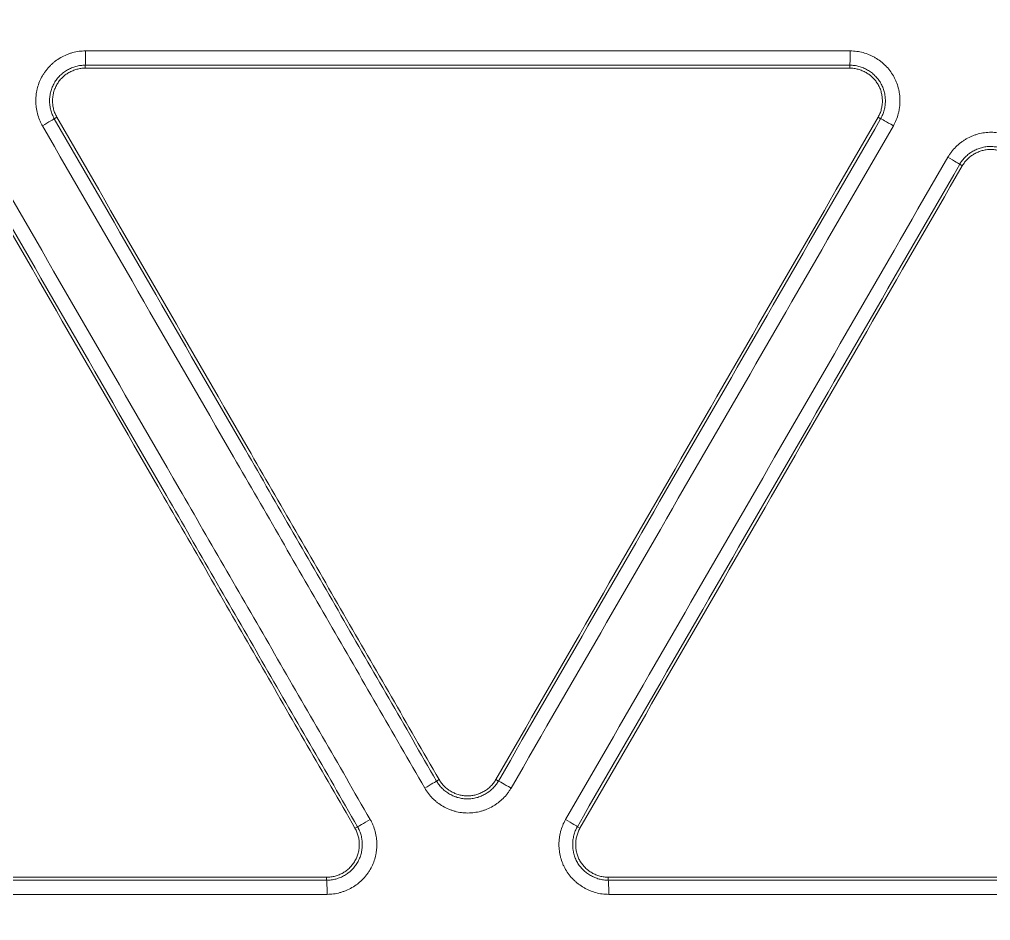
# Model space of a CAD drawing. Header units: inches. Extents: x 405346 to 489838, y -25612 to 14934.
# Drawn here: x 462954.73 to 462987.21, y 4382.22 to 4412.35 of the extents above; entities that cross this region are included whole.
import ezdxf

# ---------------------------------------------------------------- set-up
doc = ezdxf.new("R2010")
doc.units = ezdxf.units.IN
doc.header["$LTSCALE"] = 200
doc.header["$MEASUREMENT"] = 0
doc.layers.add('SS-EQ', color=2, linetype='Continuous', lineweight=20)

# ---------------------------------------------------------------- blocks, each defined once
blk = doc.blocks.new('4way무풍')
at = {"layer": 'SS-EQ'}
for p, q in [((162.196, 89.398), (162.196, 89.299)), ((187.771, 89.299), (187.771, 89.398)), ((161.249, 87.657), (161.162, 87.607)), ((188.805, 87.607), (188.719, 87.657)), ((191.535, 86.031), (191.448, 86.082)), ((173.949, 65.458), (174.036, 65.509)), ((175.932, 65.509), (176.018, 65.459)), ((171.221, 63.883), (171.307, 63.933)), ((178.66, 63.933), (178.747, 63.883)), ((170.273, 62.142), (170.273, 62.241)), ((179.695, 62.241), (179.695, 62.142))]:
    blk.add_line(p, q, dxfattribs=at)
for centre, major_axis, ratio, start_param, end_param in [((162.196, 89.872), (0, 0.474), 0.026666, 3.176615, 4.719152), ((187.771, 89.872), (0, -0.474), 0.031523, 0.035081, 1.575861), ((160.752, 87.37), (-0.41, -0.237), 0.007543, 1.597159, 3.106685), ((189.215, 87.37), (-0.41, 0.237), 0.020167, 4.687137, 6.248272), ((191.037, 86.318), (0.41, -0.237), 0.020242, 0.034914, 1.545104), ((173.539, 65.222), (-0.41, -0.237), 0.011362, 1.599002, 3.106684), ((176.428, 65.222), (-0.41, 0.237), 0.018888, 4.687945, 6.248272), ((171.717, 64.17), (0.41, 0.237), 0.011222, 3.176501, 4.740371), ((178.25, 64.17), (0.41, -0.237), 0.018941, 0.034913, 1.545957), ((170.272, 61.668), (0, 0.474), 0.029708, 4.716551, 6.248263), ((179.694, 61.668), (0, -0.474), 0.031343, 1.574546, 3.106669)]:
    blk.add_ellipse(centre, major_axis=major_axis, ratio=ratio, start_param=start_param, end_param=end_param, dxfattribs=at)
for points, knots in [([(0.032, 346.294), (6.969, 346.294), (13.906, 346.294), (27.78, 346.294), (34.717, 346.294), (55.528, 346.294), (69.403, 346.294), (97.151, 346.294), (111.025, 346.294), (138.774, 346.294), (152.648, 346.294), (180.396, 346.294), (194.27, 346.294), (215.082, 346.294), (222.019, 346.294), (235.893, 346.294), (242.83, 346.293), (253.236, 346.293), (256.704, 346.293), (263.641, 346.293), (267.11, 346.293), (272.313, 346.294), (274.047, 346.294), (276.648, 346.294), (277.516, 346.294), (279.25, 346.293), (280.117, 346.293), (281.418, 346.292), (281.851, 346.292), (282.718, 346.292), (283.152, 346.292), (283.802, 346.293), (284.019, 346.293), (284.453, 346.293), (284.669, 346.294), (285.103, 346.293), (285.32, 346.293), (285.753, 346.29), (285.97, 346.288), (286.62, 346.277), (287.054, 346.265), (287.92, 346.231), (288.353, 346.21), (289.653, 346.132), (290.519, 346.062), (291.818, 345.929), (292.25, 345.88), (292.899, 345.799), (293.116, 345.771), (293.548, 345.712), (294.627, 345.561), (295.697, 345.381), (298.249, 344.897), (299.929, 344.504), (302.417, 343.81), (304.065, 343.312), (305.692, 342.745), (308.116, 341.843), (309.711, 341.171), (311.481, 340.335), (311.677, 340.241), (312.069, 340.051), (312.265, 339.955), (312.851, 339.663), (313.238, 339.464), (314.393, 338.857), (315.91, 338.017), (317.385, 337.118), (318.837, 336.19), (319.553, 335.711), (320.962, 334.724), (322.351, 333.707), (324.369, 332.094), (326.323, 330.393), (327.582, 329.199), (328.355, 328.434), (328.586, 328.204), (328.815, 327.97), (328.968, 327.815), (329.044, 327.736), (329.423, 327.345), (329.723, 327.029), (330.61, 326.072), (331.762, 324.776), (333.399, 322.77), (334.43, 321.391), (335.932, 319.291), (336.873, 317.85), (338.196, 315.627), (339.047, 314.124), (339.838, 312.579), (340.313, 311.601), (340.454, 311.306), (340.593, 311.01), (340.685, 310.812), (340.731, 310.713), (340.958, 310.218), (341.136, 309.82), (341.654, 308.624), (342.309, 307.019), (343.186, 304.582), (343.7, 302.939), (344.419, 300.459), (344.828, 298.787), (345.336, 296.251), (345.487, 295.4), (345.755, 293.69), (345.871, 292.83), (345.994, 291.749), (346.017, 291.532), (346.062, 291.099), (346.083, 290.881), (346.143, 290.23), (346.178, 289.796), (346.239, 288.927), (346.265, 288.492), (346.307, 287.624), (346.324, 287.189), (346.342, 286.538), (346.347, 286.32), (346.354, 285.886), (346.356, 285.669), (346.359, 285.234), (346.359, 285.017), (346.359, 284.582), (346.359, 284.365), (346.359, 283.714), (346.358, 283.279), (346.358, 282.41), (346.358, 281.976), (346.358, 280.672), (346.358, 279.803), (346.359, 278.065), (346.359, 277.196), (346.359, 274.59), (346.359, 272.852), (346.358, 264.162), (346.359, 257.21), (346.359, 236.355), (346.359, 222.452), (346.359, 194.646), (346.359, 180.742), (346.359, 152.936), (346.359, 139.033), (346.359, 111.226), (346.359, 69.516), (346.359, 27.806), (346.359, 0)], [0, 0, 0, 0, 0.03125, 0.03125, 0.0625, 0.0625, 0.125, 0.125, 0.1875, 0.1875, 0.25, 0.25, 0.3125, 0.3125, 0.34375, 0.34375, 0.375, 0.375, 0.390625, 0.390625, 0.40625, 0.40625, 0.414062, 0.414062, 0.417969, 0.417969, 0.421875, 0.421875, 0.423828, 0.423828, 0.425781, 0.425781, 0.426758, 0.426758, 0.427734, 0.427734, 0.428711, 0.428711, 0.429687, 0.429687, 0.431641, 0.431641, 0.433594, 0.433594, 0.4375, 0.4375, 0.439453, 0.439453, 0.44043, 0.44043, 0.441406, 0.445312, 0.445312, 0.453125, 0.453125, 0.457031, 0.460937, 0.460937, 0.46875, 0.46875, 0.469727, 0.469727, 0.470703, 0.470703, 0.472656, 0.472656, 0.476562, 0.480469, 0.480469, 0.484375, 0.484375, 0.488281, 0.492187, 0.496094, 0.5, 0.5, 0.500977, 0.501465, 0.501465, 0.501953, 0.501953, 0.503906, 0.503906, 0.507812, 0.511719, 0.515625, 0.515625, 0.523437, 0.523437, 0.527344, 0.53125, 0.53125, 0.532227, 0.532715, 0.532715, 0.533203, 0.533203, 0.535156, 0.535156, 0.539062, 0.542969, 0.546875, 0.546875, 0.554687, 0.554687, 0.558594, 0.558594, 0.5625, 0.5625, 0.563477, 0.563477, 0.564453, 0.564453, 0.566406, 0.566406, 0.568359, 0.568359, 0.570312, 0.570312, 0.571289, 0.571289, 0.572266, 0.572266, 0.573242, 0.573242, 0.574219, 0.574219, 0.576172, 0.576172, 0.578125, 0.578125, 0.582031, 0.582031, 0.585937, 0.585937, 0.59375, 0.59375, 0.625, 0.625, 0.6875, 0.6875, 0.75, 0.75, 0.8125, 0.8125, 0.875, 1, 1, 1, 1]), ([(345.164, 0), (345.164, 27.72), (345.163, 69.299), (345.162, 110.879), (345.161, 138.598), (345.16, 152.458), (345.159, 180.178), (345.157, 194.038), (345.154, 221.758), (345.152, 235.618), (345.147, 256.407), (345.146, 263.337), (345.145, 272), (345.145, 273.732), (345.144, 276.331), (345.144, 277.197), (345.143, 278.93), (345.142, 279.796), (345.142, 281.095), (345.141, 281.528), (345.141, 282.395), (345.142, 282.828), (345.141, 283.694), (345.141, 284.127), (345.14, 284.777), (345.139, 284.993), (345.136, 285.426), (345.134, 285.643), (345.124, 286.293), (345.113, 286.726), (345.081, 287.592), (345.06, 288.025), (345.009, 288.891), (344.979, 289.324), (344.926, 289.973), (344.898, 290.298), (344.868, 290.622), (344.847, 290.839), (344.836, 290.947), (344.736, 291.92), (344.629, 292.78), (344.379, 294.49), (344.236, 295.34), (343.754, 297.876), (343.361, 299.547), (342.666, 302.024), (342.167, 303.666), (341.312, 306.1), (340.67, 307.703), (340.162, 308.898), (339.901, 309.494), (339.629, 310.086), (339.446, 310.481), (339.353, 310.677), (338.885, 311.657), (338.495, 312.43), (337.684, 313.954), (337.263, 314.706), (336.391, 316.188), (335.94, 316.919), (335.007, 318.359), (334.525, 319.069), (333.532, 320.468), (332.508, 321.846), (330.881, 323.85), (329.736, 325.143), (328.853, 326.097), (328.555, 326.413), (328.177, 326.804), (328.101, 326.882), (327.949, 327.037), (327.721, 327.27), (327.491, 327.5), (326.721, 328.264), (325.466, 329.454), (323.518, 331.149), (321.504, 332.755), (320.119, 333.766), (318.711, 334.748), (317.997, 335.224), (316.546, 336.146), (315.81, 336.592), (314.315, 337.454), (313.557, 337.87), (312.595, 338.371), (312.305, 338.52), (312.014, 338.666), (311.82, 338.764), (311.722, 338.812), (311.235, 339.053), (310.844, 339.24), (309.666, 339.79), (308.875, 340.138), (307.283, 340.799), (305.68, 341.425), (303.244, 342.257), (301.598, 342.742), (299.114, 343.417), (297.436, 343.796), (294.888, 344.258), (294.033, 344.394), (292.957, 344.542), (292.742, 344.57), (292.31, 344.625), (291.663, 344.703), (291.015, 344.771), (289.72, 344.892), (288.856, 344.953), (287.56, 345.018), (287.128, 345.036), (286.48, 345.054), (286.264, 345.059), (285.832, 345.066), (285.615, 345.069), (285.183, 345.072), (284.967, 345.073), (284.535, 345.074), (284.318, 345.075), (283.67, 345.075), (283.237, 345.076), (282.589, 345.076), (282.373, 345.076), (281.94, 345.076), (281.724, 345.076), (281.076, 345.076), (280.643, 345.076), (279.346, 345.077), (278.481, 345.077), (276.752, 345.078), (275.887, 345.078), (273.293, 345.079), (271.563, 345.079), (262.916, 345.08), (255.998, 345.082), (242.162, 345.085), (235.244, 345.086), (221.408, 345.088), (214.49, 345.089), (193.736, 345.092), (179.9, 345.093), (152.228, 345.095), (138.392, 345.096), (110.72, 345.097), (96.884, 345.097), (69.212, 345.098), (55.376, 345.098), (34.622, 345.098), (27.704, 345.099), (13.868, 345.099), (6.95, 345.099), (0.032, 345.099)], [0, 0, 0, 0, 0.125, 0.1875, 0.1875, 0.25, 0.25, 0.3125, 0.3125, 0.375, 0.375, 0.40625, 0.40625, 0.414063, 0.414063, 0.417969, 0.417969, 0.421875, 0.421875, 0.423828, 0.423828, 0.425781, 0.425781, 0.427734, 0.427734, 0.428711, 0.428711, 0.429688, 0.429688, 0.431641, 0.431641, 0.433594, 0.433594, 0.435547, 0.435547, 0.436523, 0.437012, 0.437012, 0.4375, 0.4375, 0.441406, 0.441406, 0.445313, 0.445313, 0.453125, 0.453125, 0.457031, 0.460938, 0.464844, 0.464844, 0.466797, 0.467773, 0.467773, 0.46875, 0.46875, 0.472656, 0.472656, 0.476563, 0.476563, 0.480469, 0.480469, 0.484375, 0.484375, 0.488281, 0.492188, 0.496094, 0.496094, 0.498047, 0.498047, 0.498535, 0.498535, 0.499023, 0.5, 0.5, 0.503906, 0.507813, 0.511719, 0.515625, 0.515625, 0.519531, 0.519531, 0.523438, 0.523438, 0.527344, 0.527344, 0.52832, 0.528809, 0.528809, 0.529297, 0.529297, 0.53125, 0.53125, 0.535156, 0.535156, 0.539063, 0.542969, 0.546875, 0.546875, 0.554688, 0.554688, 0.558594, 0.558594, 0.55957, 0.55957, 0.560547, 0.5625, 0.5625, 0.566406, 0.566406, 0.568359, 0.568359, 0.569336, 0.569336, 0.570313, 0.570313, 0.571289, 0.571289, 0.572266, 0.572266, 0.574219, 0.574219, 0.575195, 0.575195, 0.576172, 0.576172, 0.578125, 0.578125, 0.582031, 0.582031, 0.585938, 0.585938, 0.59375, 0.59375, 0.625, 0.625, 0.65625, 0.65625, 0.6875, 0.6875, 0.75, 0.75, 0.8125, 0.8125, 0.875, 0.875, 0.9375, 0.9375, 0.96875, 0.96875, 1, 1, 1, 1]), ([(160.764, 87.373), (160.746, 87.405), (160.729, 87.437), (160.696, 87.503), (160.681, 87.537), (160.64, 87.638), (160.594, 87.775), (160.567, 87.918), (160.555, 88.008), (160.553, 88.027), (160.549, 88.063), (160.545, 88.118), (160.543, 88.172), (160.543, 88.281), (160.548, 88.353), (160.562, 88.461), (160.568, 88.497), (160.578, 88.551), (160.582, 88.569), (160.59, 88.605), (160.595, 88.622), (160.618, 88.711), (160.664, 88.848), (160.728, 88.978), (160.783, 89.073), (160.802, 89.104), (160.843, 89.165), (160.864, 89.194), (160.931, 89.28), (160.979, 89.335), (161.056, 89.411), (161.096, 89.448), (161.138, 89.484), (161.166, 89.507), (161.18, 89.518), (161.253, 89.573), (161.374, 89.654), (161.504, 89.718), (161.588, 89.753), (161.605, 89.76), (161.639, 89.773), (161.656, 89.779), (161.708, 89.797), (161.743, 89.808), (161.848, 89.836), (161.919, 89.851), (162.063, 89.87), (162.135, 89.875), (162.209, 89.875)], [0, 0, 0, 0, 0.03125, 0.03125, 0.0625, 0.0625, 0.125, 0.1875, 0.1875, 0.203125, 0.203125, 0.21875, 0.25, 0.25, 0.3125, 0.3125, 0.34375, 0.34375, 0.359375, 0.359375, 0.375, 0.375, 0.4375, 0.5, 0.5, 0.53125, 0.53125, 0.5625, 0.5625, 0.625, 0.625, 0.65625, 0.671875, 0.671875, 0.6875, 0.6875, 0.75, 0.8125, 0.8125, 0.828125, 0.828125, 0.84375, 0.84375, 0.875, 0.875, 0.9375, 0.9375, 1, 1, 1, 1]), ([(187.786, 89.874), (187.822, 89.874), (187.859, 89.873), (187.932, 89.868), (187.968, 89.864), (188.077, 89.85), (188.218, 89.821), (188.356, 89.773), (188.44, 89.738), (188.457, 89.731), (188.49, 89.716), (188.54, 89.692), (188.588, 89.666), (188.682, 89.612), (188.742, 89.572), (188.829, 89.506), (188.857, 89.483), (188.898, 89.447), (188.912, 89.434), (188.939, 89.409), (188.952, 89.397), (189.017, 89.333), (189.113, 89.224), (189.194, 89.104), (189.248, 89.009), (189.266, 88.976), (189.298, 88.911), (189.313, 88.877), (189.354, 88.777), (189.377, 88.708), (189.405, 88.603), (189.413, 88.568), (189.423, 88.514), (189.426, 88.496), (189.432, 88.46), (189.435, 88.442), (189.447, 88.351), (189.456, 88.206), (189.447, 88.061), (189.435, 87.971), (189.432, 87.953), (189.427, 87.917), (189.423, 87.899), (189.413, 87.845), (189.405, 87.809), (189.377, 87.704), (189.354, 87.635), (189.299, 87.501), (189.267, 87.436), (189.23, 87.372)], [0, 0, 0, 0, 0.03125, 0.03125, 0.0625, 0.0625, 0.125, 0.1875, 0.1875, 0.203125, 0.203125, 0.21875, 0.25, 0.25, 0.3125, 0.3125, 0.34375, 0.34375, 0.359375, 0.359375, 0.375, 0.375, 0.4375, 0.5, 0.5, 0.53125, 0.53125, 0.5625, 0.5625, 0.625, 0.625, 0.65625, 0.65625, 0.671875, 0.671875, 0.6875, 0.6875, 0.75, 0.8125, 0.8125, 0.828125, 0.828125, 0.84375, 0.84375, 0.875, 0.875, 0.9375, 0.9375, 1, 1, 1, 1]), ([(162.196, 89.398), (162.193, 89.398), (162.19, 89.398), (162.183, 89.398), (162.173, 89.398), (162.151, 89.397), (162.105, 89.395), (162.066, 89.391), (161.989, 89.381), (161.938, 89.37), (161.863, 89.35), (161.838, 89.342), (161.789, 89.325), (161.764, 89.316), (161.692, 89.286), (161.599, 89.24), (161.512, 89.182), (161.46, 89.142), (161.45, 89.134), (161.43, 89.118), (161.4, 89.092), (161.371, 89.066), (161.316, 89.011), (161.281, 88.973), (161.234, 88.911), (161.218, 88.89), (161.189, 88.847), (161.175, 88.824), (161.136, 88.756), (161.113, 88.71), (161.074, 88.614), (161.057, 88.565), (161.038, 88.489), (161.032, 88.463), (161.022, 88.412), (161.018, 88.386), (161.008, 88.309), (161.004, 88.257), (161.004, 88.179), (161.005, 88.153), (161.008, 88.114), (161.009, 88.101), (161.011, 88.075), (161.013, 88.062), (161.021, 87.997), (161.041, 87.895), (161.073, 87.796), (161.103, 87.724), (161.113, 87.7), (161.131, 87.665), (161.137, 87.653), (161.146, 87.635), (161.15, 87.627), (161.155, 87.618), (161.159, 87.613), (161.16, 87.61), (161.162, 87.607)], [0, 0, 0, 0, 0.003906, 0.003906, 0.007812, 0.015625, 0.03125, 0.0625, 0.0625, 0.125, 0.125, 0.15625, 0.15625, 0.1875, 0.1875, 0.25, 0.3125, 0.3125, 0.328125, 0.328125, 0.34375, 0.375, 0.375, 0.4375, 0.4375, 0.46875, 0.46875, 0.5, 0.5, 0.5625, 0.5625, 0.625, 0.625, 0.65625, 0.65625, 0.6875, 0.6875, 0.75, 0.75, 0.78125, 0.78125, 0.796875, 0.796875, 0.8125, 0.8125, 0.875, 0.9375, 0.9375, 0.96875, 0.96875, 0.984375, 0.984375, 0.992188, 0.996094, 0.996094, 1, 1, 1, 1]), ([(188.805, 87.607), (188.807, 87.61), (188.808, 87.613), (188.812, 87.619), (188.816, 87.627), (188.827, 87.647), (188.848, 87.688), (188.864, 87.724), (188.893, 87.795), (188.91, 87.845), (188.929, 87.92), (188.935, 87.946), (188.945, 87.997), (188.949, 88.023), (188.959, 88.1), (188.966, 88.204), (188.959, 88.308), (188.951, 88.373), (188.949, 88.386), (188.945, 88.412), (188.938, 88.45), (188.929, 88.488), (188.91, 88.563), (188.893, 88.613), (188.864, 88.685), (188.853, 88.708), (188.83, 88.755), (188.818, 88.779), (188.779, 88.847), (188.75, 88.89), (188.686, 88.971), (188.652, 89.01), (188.596, 89.065), (188.577, 89.083), (188.537, 89.117), (188.517, 89.134), (188.455, 89.181), (188.412, 89.21), (188.345, 89.249), (188.31, 89.267), (188.275, 89.284), (188.251, 89.295), (188.239, 89.3), (188.179, 89.325), (188.081, 89.359), (187.979, 89.38), (187.902, 89.391), (187.876, 89.394), (187.837, 89.396), (187.824, 89.397), (187.804, 89.398), (187.794, 89.398), (187.784, 89.398), (187.778, 89.398), (187.774, 89.398), (187.771, 89.398)], [0, 0, 0, 0, 0.003906, 0.003906, 0.007813, 0.015625, 0.03125, 0.0625, 0.0625, 0.125, 0.125, 0.15625, 0.15625, 0.1875, 0.1875, 0.25, 0.3125, 0.3125, 0.328125, 0.328125, 0.34375, 0.375, 0.375, 0.4375, 0.4375, 0.46875, 0.46875, 0.5, 0.5, 0.5625, 0.5625, 0.625, 0.625, 0.65625, 0.65625, 0.6875, 0.6875, 0.75, 0.75, 0.78125, 0.796875, 0.796875, 0.8125, 0.8125, 0.875, 0.9375, 0.9375, 0.96875, 0.96875, 0.984375, 0.984375, 0.992187, 0.996094, 0.996094, 1, 1, 1, 1]), ([(161.249, 87.657), (161.225, 87.699), (161.204, 87.742), (161.168, 87.83), (161.153, 87.875), (161.135, 87.944), (161.129, 87.967), (161.12, 88.014), (161.117, 88.038), (161.108, 88.109), (161.102, 88.204), (161.108, 88.299), (161.115, 88.359), (161.117, 88.371), (161.121, 88.394), (161.127, 88.43), (161.135, 88.465), (161.153, 88.534), (161.168, 88.579), (161.195, 88.645), (161.204, 88.666), (161.225, 88.709), (161.237, 88.731), (161.273, 88.793), (161.326, 88.872), (161.389, 88.943), (161.44, 88.993), (161.458, 89.01), (161.494, 89.041), (161.512, 89.056), (161.569, 89.1), (161.609, 89.126), (161.671, 89.162), (161.692, 89.173), (161.734, 89.194), (161.756, 89.204), (161.823, 89.232), (161.913, 89.263), (162.006, 89.282), (162.1, 89.295), (162.148, 89.299), (162.196, 89.299)], [0, 0, 0, 0, 0.0625, 0.0625, 0.125, 0.125, 0.15625, 0.15625, 0.1875, 0.1875, 0.25, 0.3125, 0.3125, 0.328125, 0.328125, 0.34375, 0.375, 0.375, 0.4375, 0.4375, 0.46875, 0.46875, 0.5, 0.5, 0.5625, 0.625, 0.625, 0.65625, 0.65625, 0.6875, 0.6875, 0.75, 0.75, 0.78125, 0.78125, 0.8125, 0.8125, 0.875, 0.9375, 0.9375, 1, 1, 1, 1]), ([(187.771, 89.299), (187.819, 89.299), (187.867, 89.295), (187.961, 89.282), (188.008, 89.273), (188.077, 89.254), (188.099, 89.247), (188.145, 89.231), (188.167, 89.223), (188.233, 89.195), (188.318, 89.153), (188.398, 89.1), (188.446, 89.064), (188.455, 89.056), (188.474, 89.041), (188.501, 89.018), (188.527, 88.994), (188.578, 88.944), (188.61, 88.908), (188.653, 88.852), (188.667, 88.832), (188.694, 88.793), (188.707, 88.772), (188.743, 88.71), (188.785, 88.625), (188.815, 88.534), (188.833, 88.465), (188.838, 88.441), (188.848, 88.394), (188.851, 88.371), (188.86, 88.3), (188.863, 88.252), (188.864, 88.181), (188.862, 88.145), (188.86, 88.109), (188.857, 88.086), (188.856, 88.074), (188.848, 88.014), (188.83, 87.921), (188.8, 87.83), (188.764, 87.742), (188.743, 87.699), (188.719, 87.657)], [0, 0, 0, 0, 0.0625, 0.0625, 0.125, 0.125, 0.15625, 0.15625, 0.1875, 0.1875, 0.25, 0.3125, 0.3125, 0.328125, 0.328125, 0.34375, 0.375, 0.375, 0.4375, 0.4375, 0.46875, 0.46875, 0.5, 0.5, 0.5625, 0.625, 0.625, 0.65625, 0.65625, 0.6875, 0.6875, 0.75, 0.75, 0.78125, 0.796875, 0.796875, 0.8125, 0.8125, 0.875, 0.9375, 0.9375, 1, 1, 1, 1]), ([(161.162, 87.607), (163.293, 83.915), (165.424, 80.224), (168.621, 74.687), (169.687, 72.841), (171.818, 69.15), (172.884, 67.304), (173.949, 65.458)], [0, 0, 0, 0, 0.5, 0.5, 0.75, 0.75, 1, 1, 1, 1]), ([(161.249, 87.657), (163.38, 83.966), (165.511, 80.274), (168.708, 74.737), (169.774, 72.891), (171.905, 69.2), (172.971, 67.354), (174.036, 65.509)], [0, 0, 0, 0, 0.5, 0.5, 0.75, 0.75, 1, 1, 1, 1]), ([(175.932, 65.509), (178.063, 69.2), (180.194, 72.891), (184.457, 80.274), (186.588, 83.966), (188.719, 87.657)], [0, 0, 0, 0, 0.5, 0.5, 1, 1, 1, 1]), ([(176.018, 65.459), (178.149, 69.15), (180.28, 72.842), (184.543, 80.225), (186.674, 83.916), (188.805, 87.607)], [0, 0, 0, 0, 0.5, 0.5, 1, 1, 1, 1]), ([(173.553, 65.224), (172.487, 67.07), (171.422, 68.915), (169.29, 72.607), (168.225, 74.453), (165.027, 79.99), (162.896, 83.682), (160.764, 87.373)], [0, 0, 0, 0, 0.25, 0.25, 0.5, 0.5, 1, 1, 1, 1]), ([(189.23, 87.372), (187.099, 83.681), (184.967, 79.99), (180.705, 72.607), (178.573, 68.915), (176.442, 65.224)], [0, 0, 0, 0, 0.5, 0.5, 1, 1, 1, 1]), ([(191.053, 86.32), (191.071, 86.352), (191.09, 86.383), (191.131, 86.444), (191.153, 86.474), (191.22, 86.56), (191.316, 86.668), (191.425, 86.764), (191.498, 86.819), (191.513, 86.83), (191.542, 86.851), (191.588, 86.882), (191.634, 86.911), (191.728, 86.965), (191.793, 86.997), (191.894, 87.039), (191.928, 87.052), (191.98, 87.07), (191.997, 87.076), (192.032, 87.086), (192.05, 87.092), (192.137, 87.115), (192.279, 87.144), (192.424, 87.154), (192.534, 87.154), (192.571, 87.153), (192.643, 87.148), (192.68, 87.144), (192.787, 87.13), (192.858, 87.115), (192.963, 87.087), (192.998, 87.076), (193.049, 87.058), (193.067, 87.052), (193.101, 87.039), (193.118, 87.032), (193.202, 86.997), (193.332, 86.933), (193.453, 86.852), (193.526, 86.797), (193.54, 86.786), (193.568, 86.763), (193.582, 86.751), (193.624, 86.715), (193.65, 86.69), (193.728, 86.613), (193.776, 86.559), (193.864, 86.444), (193.905, 86.384), (193.942, 86.32)], [0, 0, 0, 0, 0.03125, 0.03125, 0.0625, 0.0625, 0.125, 0.1875, 0.1875, 0.203125, 0.203125, 0.21875, 0.25, 0.25, 0.3125, 0.3125, 0.34375, 0.34375, 0.359375, 0.359375, 0.375, 0.375, 0.4375, 0.5, 0.5, 0.53125, 0.53125, 0.5625, 0.5625, 0.625, 0.625, 0.65625, 0.65625, 0.671875, 0.671875, 0.6875, 0.6875, 0.75, 0.8125, 0.8125, 0.828125, 0.828125, 0.84375, 0.84375, 0.875, 0.875, 0.9375, 0.9375, 1, 1, 1, 1]), ([(193.516, 86.081), (193.514, 86.084), (193.513, 86.087), (193.509, 86.092), (193.504, 86.101), (193.492, 86.12), (193.467, 86.159), (193.445, 86.19), (193.397, 86.252), (193.363, 86.291), (193.307, 86.346), (193.288, 86.363), (193.248, 86.398), (193.228, 86.414), (193.166, 86.462), (193.079, 86.519), (192.986, 86.565), (192.926, 86.591), (192.914, 86.595), (192.889, 86.605), (192.852, 86.618), (192.815, 86.63), (192.74, 86.65), (192.689, 86.661), (192.612, 86.671), (192.587, 86.674), (192.534, 86.677), (192.508, 86.678), (192.43, 86.678), (192.378, 86.675), (192.275, 86.661), (192.224, 86.65), (192.149, 86.63), (192.124, 86.622), (192.074, 86.605), (192.05, 86.596), (191.978, 86.566), (191.932, 86.543), (191.864, 86.504), (191.831, 86.483), (191.799, 86.461), (191.777, 86.446), (191.767, 86.438), (191.715, 86.398), (191.636, 86.33), (191.567, 86.253), (191.519, 86.191), (191.504, 86.17), (191.482, 86.138), (191.475, 86.127), (191.464, 86.11), (191.459, 86.101), (191.454, 86.093), (191.451, 86.087), (191.449, 86.084), (191.448, 86.082)], [0, 0, 0, 0, 0.003906, 0.003906, 0.007813, 0.015625, 0.03125, 0.0625, 0.0625, 0.125, 0.125, 0.15625, 0.15625, 0.1875, 0.1875, 0.25, 0.3125, 0.3125, 0.328125, 0.328125, 0.34375, 0.375, 0.375, 0.4375, 0.4375, 0.46875, 0.46875, 0.5, 0.5, 0.5625, 0.5625, 0.625, 0.625, 0.65625, 0.65625, 0.6875, 0.6875, 0.75, 0.75, 0.78125, 0.796875, 0.796875, 0.8125, 0.8125, 0.875, 0.9375, 0.9375, 0.96875, 0.96875, 0.984375, 0.984375, 0.992188, 0.996094, 0.996094, 1, 1, 1, 1]), ([(191.535, 86.031), (191.559, 86.073), (191.585, 86.113), (191.644, 86.188), (191.675, 86.223), (191.726, 86.274), (191.743, 86.29), (191.78, 86.321), (191.798, 86.336), (191.855, 86.38), (191.935, 86.432), (192.02, 86.475), (192.075, 86.498), (192.087, 86.503), (192.109, 86.511), (192.143, 86.523), (192.177, 86.534), (192.246, 86.553), (192.292, 86.562), (192.363, 86.572), (192.386, 86.574), (192.434, 86.578), (192.458, 86.579), (192.53, 86.579), (192.625, 86.572), (192.718, 86.553), (192.787, 86.534), (192.81, 86.527), (192.856, 86.511), (192.878, 86.503), (192.944, 86.475), (192.987, 86.454), (193.048, 86.419), (193.079, 86.4), (193.108, 86.379), (193.128, 86.366), (193.138, 86.358), (193.185, 86.322), (193.257, 86.26), (193.32, 86.189), (193.379, 86.113), (193.406, 86.073), (193.43, 86.031)], [0, 0, 0, 0, 0.0625, 0.0625, 0.125, 0.125, 0.15625, 0.15625, 0.1875, 0.1875, 0.25, 0.3125, 0.3125, 0.328125, 0.328125, 0.34375, 0.375, 0.375, 0.4375, 0.4375, 0.46875, 0.46875, 0.5, 0.5, 0.5625, 0.625, 0.625, 0.65625, 0.65625, 0.6875, 0.6875, 0.75, 0.75, 0.78125, 0.796875, 0.796875, 0.8125, 0.8125, 0.875, 0.9375, 0.9375, 1, 1, 1, 1]), ([(158.942, 86.321), (161.073, 82.63), (163.205, 78.938), (166.402, 73.401), (167.468, 71.555), (169.599, 67.863), (170.665, 66.017), (171.731, 64.172)], [0, 0, 0, 0, 0.5, 0.5, 0.75, 0.75, 1, 1, 1, 1]), ([(178.265, 64.172), (180.396, 67.863), (182.527, 71.555), (186.79, 78.937), (188.921, 82.629), (191.053, 86.32)], [0, 0, 0, 0, 0.5, 0.5, 1, 1, 1, 1]), ([(171.221, 63.883), (170.155, 65.729), (169.089, 67.574), (166.958, 71.266), (165.893, 73.111), (162.696, 78.649), (160.565, 82.34), (158.433, 86.031)], [0, 0, 0, 0, 0.25, 0.25, 0.5, 0.5, 1, 1, 1, 1]), ([(171.307, 63.933), (170.241, 65.778), (169.175, 67.624), (167.044, 71.315), (165.979, 73.161), (162.782, 78.698), (160.651, 82.39), (158.519, 86.081)], [0, 0, 0, 0, 0.25, 0.25, 0.5, 0.5, 1, 1, 1, 1]), ([(191.448, 86.082), (189.316, 82.39), (187.185, 78.699), (182.923, 71.316), (180.791, 67.625), (178.66, 63.933)], [0, 0, 0, 0, 0.5, 0.5, 1, 1, 1, 1]), ([(191.535, 86.031), (189.403, 82.34), (187.272, 78.649), (183.01, 71.266), (180.878, 67.574), (178.747, 63.883)], [0, 0, 0, 0, 0.5, 0.5, 1, 1, 1, 1]), ([(173.949, 65.458), (173.951, 65.456), (173.952, 65.453), (173.956, 65.447), (173.961, 65.439), (173.973, 65.419), (173.998, 65.381), (174.02, 65.349), (174.068, 65.288), (174.102, 65.249), (174.158, 65.194), (174.177, 65.176), (174.217, 65.142), (174.237, 65.125), (174.299, 65.078), (174.386, 65.021), (174.479, 64.974), (174.539, 64.949), (174.552, 64.944), (174.576, 64.935), (174.613, 64.922), (174.65, 64.91), (174.725, 64.89), (174.776, 64.879), (174.853, 64.869), (174.879, 64.866), (174.931, 64.862), (174.957, 64.861), (175.036, 64.861), (175.088, 64.865), (175.19, 64.879), (175.241, 64.89), (175.316, 64.91), (175.342, 64.918), (175.391, 64.935), (175.415, 64.944), (175.487, 64.975), (175.534, 64.998), (175.601, 65.036), (175.634, 65.057), (175.667, 65.079), (175.688, 65.094), (175.699, 65.102), (175.751, 65.142), (175.829, 65.21), (175.898, 65.287), (175.946, 65.349), (175.961, 65.37), (175.983, 65.403), (175.99, 65.414), (176.001, 65.431), (176.006, 65.439), (176.011, 65.447), (176.014, 65.453), (176.016, 65.456), (176.018, 65.459)], [0, 0, 0, 0, 0.003906, 0.003906, 0.007813, 0.015625, 0.03125, 0.0625, 0.0625, 0.125, 0.125, 0.15625, 0.15625, 0.1875, 0.1875, 0.25, 0.3125, 0.3125, 0.328125, 0.328125, 0.34375, 0.375, 0.375, 0.4375, 0.4375, 0.46875, 0.46875, 0.5, 0.5, 0.5625, 0.5625, 0.625, 0.625, 0.65625, 0.65625, 0.6875, 0.6875, 0.75, 0.75, 0.78125, 0.796875, 0.796875, 0.8125, 0.8125, 0.875, 0.9375, 0.9375, 0.96875, 0.96875, 0.984375, 0.984375, 0.992187, 0.996094, 0.996094, 1, 1, 1, 1]), ([(175.932, 65.509), (175.908, 65.467), (175.881, 65.427), (175.823, 65.352), (175.791, 65.317), (175.74, 65.266), (175.723, 65.25), (175.686, 65.219), (175.668, 65.204), (175.611, 65.16), (175.532, 65.108), (175.446, 65.065), (175.391, 65.042), (175.38, 65.038), (175.357, 65.029), (175.323, 65.017), (175.289, 65.006), (175.221, 64.987), (175.174, 64.978), (175.104, 64.968), (175.08, 64.966), (175.032, 64.962), (175.008, 64.961), (174.936, 64.961), (174.841, 64.968), (174.748, 64.987), (174.679, 65.006), (174.656, 65.013), (174.61, 65.029), (174.588, 65.037), (174.522, 65.065), (174.48, 65.086), (174.418, 65.121), (174.387, 65.14), (174.358, 65.161), (174.338, 65.174), (174.328, 65.182), (174.281, 65.218), (174.209, 65.28), (174.146, 65.351), (174.087, 65.427), (174.06, 65.467), (174.036, 65.509)], [0, 0, 0, 0, 0.0625, 0.0625, 0.125, 0.125, 0.15625, 0.15625, 0.1875, 0.1875, 0.25, 0.3125, 0.3125, 0.328125, 0.328125, 0.34375, 0.375, 0.375, 0.4375, 0.4375, 0.46875, 0.46875, 0.5, 0.5, 0.5625, 0.625, 0.625, 0.65625, 0.65625, 0.6875, 0.6875, 0.75, 0.75, 0.78125, 0.796875, 0.796875, 0.8125, 0.8125, 0.875, 0.9375, 0.9375, 1, 1, 1, 1]), ([(176.442, 65.224), (176.424, 65.192), (176.404, 65.161), (176.363, 65.1), (176.342, 65.07), (176.275, 64.984), (176.179, 64.876), (176.07, 64.78), (175.997, 64.725), (175.982, 64.714), (175.952, 64.693), (175.907, 64.662), (175.861, 64.633), (175.767, 64.579), (175.702, 64.547), (175.601, 64.505), (175.567, 64.492), (175.515, 64.474), (175.498, 64.468), (175.463, 64.458), (175.445, 64.452), (175.357, 64.429), (175.215, 64.4), (175.071, 64.39), (174.961, 64.39), (174.924, 64.391), (174.851, 64.396), (174.815, 64.4), (174.707, 64.414), (174.637, 64.429), (174.532, 64.457), (174.497, 64.468), (174.445, 64.486), (174.428, 64.492), (174.394, 64.505), (174.377, 64.512), (174.292, 64.547), (174.162, 64.611), (174.042, 64.692), (173.969, 64.747), (173.955, 64.758), (173.927, 64.781), (173.913, 64.793), (173.871, 64.829), (173.844, 64.854), (173.767, 64.931), (173.719, 64.985), (173.631, 65.1), (173.59, 65.16), (173.553, 65.224)], [0, 0, 0, 0, 0.03125, 0.03125, 0.0625, 0.0625, 0.125, 0.1875, 0.1875, 0.203125, 0.203125, 0.21875, 0.25, 0.25, 0.3125, 0.3125, 0.34375, 0.34375, 0.359375, 0.359375, 0.375, 0.375, 0.4375, 0.5, 0.5, 0.53125, 0.53125, 0.5625, 0.5625, 0.625, 0.625, 0.65625, 0.65625, 0.671875, 0.671875, 0.6875, 0.6875, 0.75, 0.8125, 0.8125, 0.828125, 0.828125, 0.84375, 0.84375, 0.875, 0.875, 0.9375, 0.9375, 1, 1, 1, 1]), ([(171.731, 64.172), (171.749, 64.14), (171.766, 64.107), (171.799, 64.042), (171.814, 64.008), (171.855, 63.907), (171.901, 63.77), (171.928, 63.627), (171.94, 63.537), (171.942, 63.518), (171.946, 63.482), (171.95, 63.427), (171.952, 63.373), (171.952, 63.264), (171.947, 63.192), (171.933, 63.084), (171.927, 63.048), (171.917, 62.994), (171.913, 62.976), (171.905, 62.94), (171.9, 62.922), (171.877, 62.834), (171.831, 62.697), (171.767, 62.567), (171.712, 62.472), (171.693, 62.441), (171.652, 62.38), (171.631, 62.35), (171.564, 62.264), (171.516, 62.21), (171.439, 62.134), (171.399, 62.097), (171.357, 62.061), (171.329, 62.038), (171.315, 62.027), (171.242, 61.971), (171.121, 61.891), (170.991, 61.827), (170.907, 61.792), (170.89, 61.785), (170.856, 61.772), (170.839, 61.766), (170.787, 61.748), (170.752, 61.737), (170.647, 61.709), (170.576, 61.694), (170.432, 61.675), (170.36, 61.67), (170.286, 61.67)], [0, 0, 0, 0, 0.03125, 0.03125, 0.0625, 0.0625, 0.125, 0.1875, 0.1875, 0.203125, 0.203125, 0.21875, 0.25, 0.25, 0.3125, 0.3125, 0.34375, 0.34375, 0.359375, 0.359375, 0.375, 0.375, 0.4375, 0.5, 0.5, 0.53125, 0.53125, 0.5625, 0.5625, 0.625, 0.625, 0.65625, 0.671875, 0.671875, 0.6875, 0.6875, 0.75, 0.8125, 0.8125, 0.828125, 0.828125, 0.84375, 0.84375, 0.875, 0.875, 0.9375, 0.9375, 1, 1, 1, 1]), ([(179.709, 61.67), (179.672, 61.67), (179.636, 61.671), (179.563, 61.676), (179.526, 61.68), (179.418, 61.694), (179.276, 61.724), (179.139, 61.771), (179.055, 61.806), (179.038, 61.813), (179.005, 61.828), (178.955, 61.852), (178.907, 61.878), (178.813, 61.932), (178.753, 61.972), (178.666, 62.038), (178.638, 62.061), (178.596, 62.097), (178.583, 62.11), (178.556, 62.135), (178.543, 62.147), (178.478, 62.211), (178.382, 62.32), (178.301, 62.44), (178.246, 62.535), (178.229, 62.568), (178.197, 62.633), (178.182, 62.667), (178.141, 62.767), (178.118, 62.836), (178.09, 62.941), (178.082, 62.976), (178.071, 63.03), (178.068, 63.048), (178.062, 63.084), (178.06, 63.102), (178.048, 63.193), (178.039, 63.338), (178.048, 63.483), (178.06, 63.573), (178.062, 63.591), (178.068, 63.627), (178.071, 63.645), (178.082, 63.699), (178.09, 63.735), (178.118, 63.84), (178.141, 63.909), (178.196, 64.043), (178.228, 64.108), (178.265, 64.172)], [0, 0, 0, 0, 0.03125, 0.03125, 0.0625, 0.0625, 0.125, 0.1875, 0.1875, 0.203125, 0.203125, 0.21875, 0.25, 0.25, 0.3125, 0.3125, 0.34375, 0.34375, 0.359375, 0.359375, 0.375, 0.375, 0.4375, 0.5, 0.5, 0.53125, 0.53125, 0.5625, 0.5625, 0.625, 0.625, 0.65625, 0.65625, 0.671875, 0.671875, 0.6875, 0.6875, 0.75, 0.8125, 0.8125, 0.828125, 0.828125, 0.84375, 0.84375, 0.875, 0.875, 0.9375, 0.9375, 1, 1, 1, 1]), ([(170.273, 62.142), (170.276, 62.142), (170.279, 62.142), (170.286, 62.142), (170.296, 62.142), (170.319, 62.142), (170.364, 62.145), (170.403, 62.149), (170.48, 62.159), (170.531, 62.17), (170.606, 62.19), (170.631, 62.198), (170.68, 62.215), (170.705, 62.224), (170.777, 62.255), (170.87, 62.301), (170.956, 62.358), (171.008, 62.398), (171.019, 62.406), (171.039, 62.422), (171.069, 62.448), (171.097, 62.474), (171.153, 62.529), (171.187, 62.567), (171.235, 62.629), (171.25, 62.65), (171.279, 62.693), (171.293, 62.716), (171.332, 62.784), (171.355, 62.83), (171.394, 62.926), (171.411, 62.975), (171.431, 63.051), (171.437, 63.077), (171.446, 63.128), (171.451, 63.154), (171.461, 63.231), (171.464, 63.283), (171.464, 63.361), (171.463, 63.387), (171.461, 63.426), (171.46, 63.439), (171.457, 63.465), (171.456, 63.478), (171.447, 63.543), (171.428, 63.645), (171.395, 63.743), (171.366, 63.816), (171.355, 63.84), (171.338, 63.875), (171.332, 63.887), (171.323, 63.904), (171.318, 63.913), (171.313, 63.921), (171.31, 63.927), (171.308, 63.93), (171.307, 63.933)], [0, 0, 0, 0, 0.003906, 0.003906, 0.007812, 0.015625, 0.03125, 0.0625, 0.0625, 0.125, 0.125, 0.15625, 0.15625, 0.1875, 0.1875, 0.25, 0.3125, 0.3125, 0.328125, 0.328125, 0.34375, 0.375, 0.375, 0.4375, 0.4375, 0.46875, 0.46875, 0.5, 0.5, 0.5625, 0.5625, 0.625, 0.625, 0.65625, 0.65625, 0.6875, 0.6875, 0.75, 0.75, 0.78125, 0.78125, 0.796875, 0.796875, 0.8125, 0.8125, 0.875, 0.9375, 0.9375, 0.96875, 0.96875, 0.984375, 0.984375, 0.992187, 0.996094, 0.996094, 1, 1, 1, 1]), ([(171.221, 63.883), (171.245, 63.841), (171.266, 63.798), (171.302, 63.71), (171.316, 63.665), (171.335, 63.596), (171.34, 63.573), (171.349, 63.526), (171.353, 63.502), (171.362, 63.431), (171.368, 63.336), (171.362, 63.241), (171.354, 63.181), (171.353, 63.169), (171.349, 63.146), (171.342, 63.11), (171.335, 63.075), (171.317, 63.006), (171.302, 62.961), (171.275, 62.895), (171.265, 62.874), (171.244, 62.831), (171.233, 62.809), (171.197, 62.747), (171.143, 62.668), (171.08, 62.597), (171.029, 62.547), (171.012, 62.53), (170.976, 62.499), (170.957, 62.484), (170.9, 62.44), (170.861, 62.414), (170.799, 62.378), (170.778, 62.367), (170.735, 62.346), (170.713, 62.336), (170.647, 62.308), (170.557, 62.277), (170.464, 62.258), (170.369, 62.245), (170.321, 62.241), (170.273, 62.241)], [0, 0, 0, 0, 0.0625, 0.0625, 0.125, 0.125, 0.15625, 0.15625, 0.1875, 0.1875, 0.25, 0.3125, 0.3125, 0.328125, 0.328125, 0.34375, 0.375, 0.375, 0.4375, 0.4375, 0.46875, 0.46875, 0.5, 0.5, 0.5625, 0.625, 0.625, 0.65625, 0.65625, 0.6875, 0.6875, 0.75, 0.75, 0.78125, 0.78125, 0.8125, 0.8125, 0.875, 0.9375, 0.9375, 1, 1, 1, 1]), ([(178.66, 63.933), (178.659, 63.93), (178.657, 63.927), (178.654, 63.922), (178.649, 63.913), (178.638, 63.893), (178.617, 63.852), (178.601, 63.817), (178.572, 63.745), (178.555, 63.696), (178.536, 63.62), (178.53, 63.595), (178.52, 63.543), (178.516, 63.517), (178.506, 63.44), (178.499, 63.336), (178.506, 63.232), (178.514, 63.167), (178.516, 63.154), (178.52, 63.128), (178.527, 63.09), (178.535, 63.052), (178.555, 62.976), (178.572, 62.927), (178.601, 62.855), (178.612, 62.831), (178.635, 62.784), (178.647, 62.761), (178.686, 62.693), (178.715, 62.65), (178.779, 62.568), (178.813, 62.529), (178.869, 62.474), (178.888, 62.456), (178.928, 62.422), (178.948, 62.406), (179.01, 62.359), (179.053, 62.33), (179.121, 62.291), (179.155, 62.272), (179.191, 62.256), (179.214, 62.245), (179.226, 62.239), (179.287, 62.214), (179.385, 62.18), (179.487, 62.159), (179.564, 62.149), (179.59, 62.146), (179.629, 62.143), (179.642, 62.143), (179.662, 62.142), (179.672, 62.142), (179.682, 62.142), (179.688, 62.142), (179.692, 62.142), (179.695, 62.142)], [0, 0, 0, 0, 0.003906, 0.003906, 0.007812, 0.015625, 0.03125, 0.0625, 0.0625, 0.125, 0.125, 0.15625, 0.15625, 0.1875, 0.1875, 0.25, 0.3125, 0.3125, 0.328125, 0.328125, 0.34375, 0.375, 0.375, 0.4375, 0.4375, 0.46875, 0.46875, 0.5, 0.5, 0.5625, 0.5625, 0.625, 0.625, 0.65625, 0.65625, 0.6875, 0.6875, 0.75, 0.75, 0.78125, 0.796875, 0.796875, 0.8125, 0.8125, 0.875, 0.9375, 0.9375, 0.96875, 0.96875, 0.984375, 0.984375, 0.992188, 0.996094, 0.996094, 1, 1, 1, 1]), ([(179.695, 62.241), (179.647, 62.241), (179.599, 62.245), (179.505, 62.258), (179.459, 62.267), (179.39, 62.286), (179.367, 62.293), (179.321, 62.309), (179.299, 62.317), (179.233, 62.345), (179.148, 62.387), (179.068, 62.44), (179.021, 62.476), (179.011, 62.484), (178.992, 62.499), (178.965, 62.522), (178.939, 62.546), (178.888, 62.596), (178.857, 62.632), (178.813, 62.688), (178.799, 62.708), (178.772, 62.747), (178.759, 62.768), (178.723, 62.83), (178.681, 62.916), (178.651, 63.006), (178.633, 63.075), (178.628, 63.099), (178.619, 63.146), (178.615, 63.169), (178.606, 63.24), (178.603, 63.288), (178.603, 63.359), (178.604, 63.395), (178.607, 63.431), (178.609, 63.454), (178.61, 63.466), (178.618, 63.526), (178.636, 63.619), (178.666, 63.71), (178.702, 63.798), (178.723, 63.841), (178.747, 63.883)], [0, 0, 0, 0, 0.0625, 0.0625, 0.125, 0.125, 0.15625, 0.15625, 0.1875, 0.1875, 0.25, 0.3125, 0.3125, 0.328125, 0.328125, 0.34375, 0.375, 0.375, 0.4375, 0.4375, 0.46875, 0.46875, 0.5, 0.5, 0.5625, 0.625, 0.625, 0.65625, 0.65625, 0.6875, 0.6875, 0.75, 0.75, 0.78125, 0.796875, 0.796875, 0.8125, 0.8125, 0.875, 0.9375, 0.9375, 1, 1, 1, 1]), ([(144.698, 62.241), (148.961, 62.241), (153.223, 62.241), (161.748, 62.241), (166.011, 62.241), (170.273, 62.241)], [0, 0, 0, 0, 0.5, 0.5, 1, 1, 1, 1]), ([(144.698, 62.142), (148.961, 62.142), (153.223, 62.142), (161.748, 62.142), (166.011, 62.142), (170.273, 62.142)], [0, 0, 0, 0, 0.5, 0.5, 1, 1, 1, 1]), ([(179.695, 62.241), (183.958, 62.241), (188.22, 62.241), (196.745, 62.241), (201.008, 62.241), (205.27, 62.241)], [0, 0, 0, 0, 0.5, 0.5, 1, 1, 1, 1]), ([(179.695, 62.142), (183.958, 62.142), (188.22, 62.142), (196.745, 62.142), (201.007, 62.142), (205.27, 62.142)], [0, 0, 0, 0, 0.5, 0.5, 1, 1, 1, 1]), ([(170.286, 61.67), (166.024, 61.67), (161.761, 61.67), (153.236, 61.67), (148.973, 61.67), (144.71, 61.671)], [0, 0, 0, 0, 0.5, 0.5, 1, 1, 1, 1]), ([(205.286, 61.669), (201.024, 61.669), (196.761, 61.669), (188.235, 61.67), (183.972, 61.67), (179.709, 61.67)], [0, 0, 0, 0, 0.5, 0.5, 1, 1, 1, 1])]:
    blk.add_open_spline(points, degree=3, knots=knots, dxfattribs=at)
for points in [[(162.209, 89.875), (170.735, 89.875), (179.261, 89.874), (187.786, 89.874)], [(187.771, 89.398), (179.247, 89.398), (170.722, 89.398), (162.196, 89.398)], [(187.771, 89.299), (179.247, 89.299), (170.722, 89.299), (162.196, 89.299)]]:
    blk.add_open_spline(points, degree=3, dxfattribs=at)

msp = doc.modelspace()

# ---------------------------------------------------------------- block references
msp.add_blockref('4way무풍', (462794.732, 4321.426))

doc.saveas('drawing.dxf')
